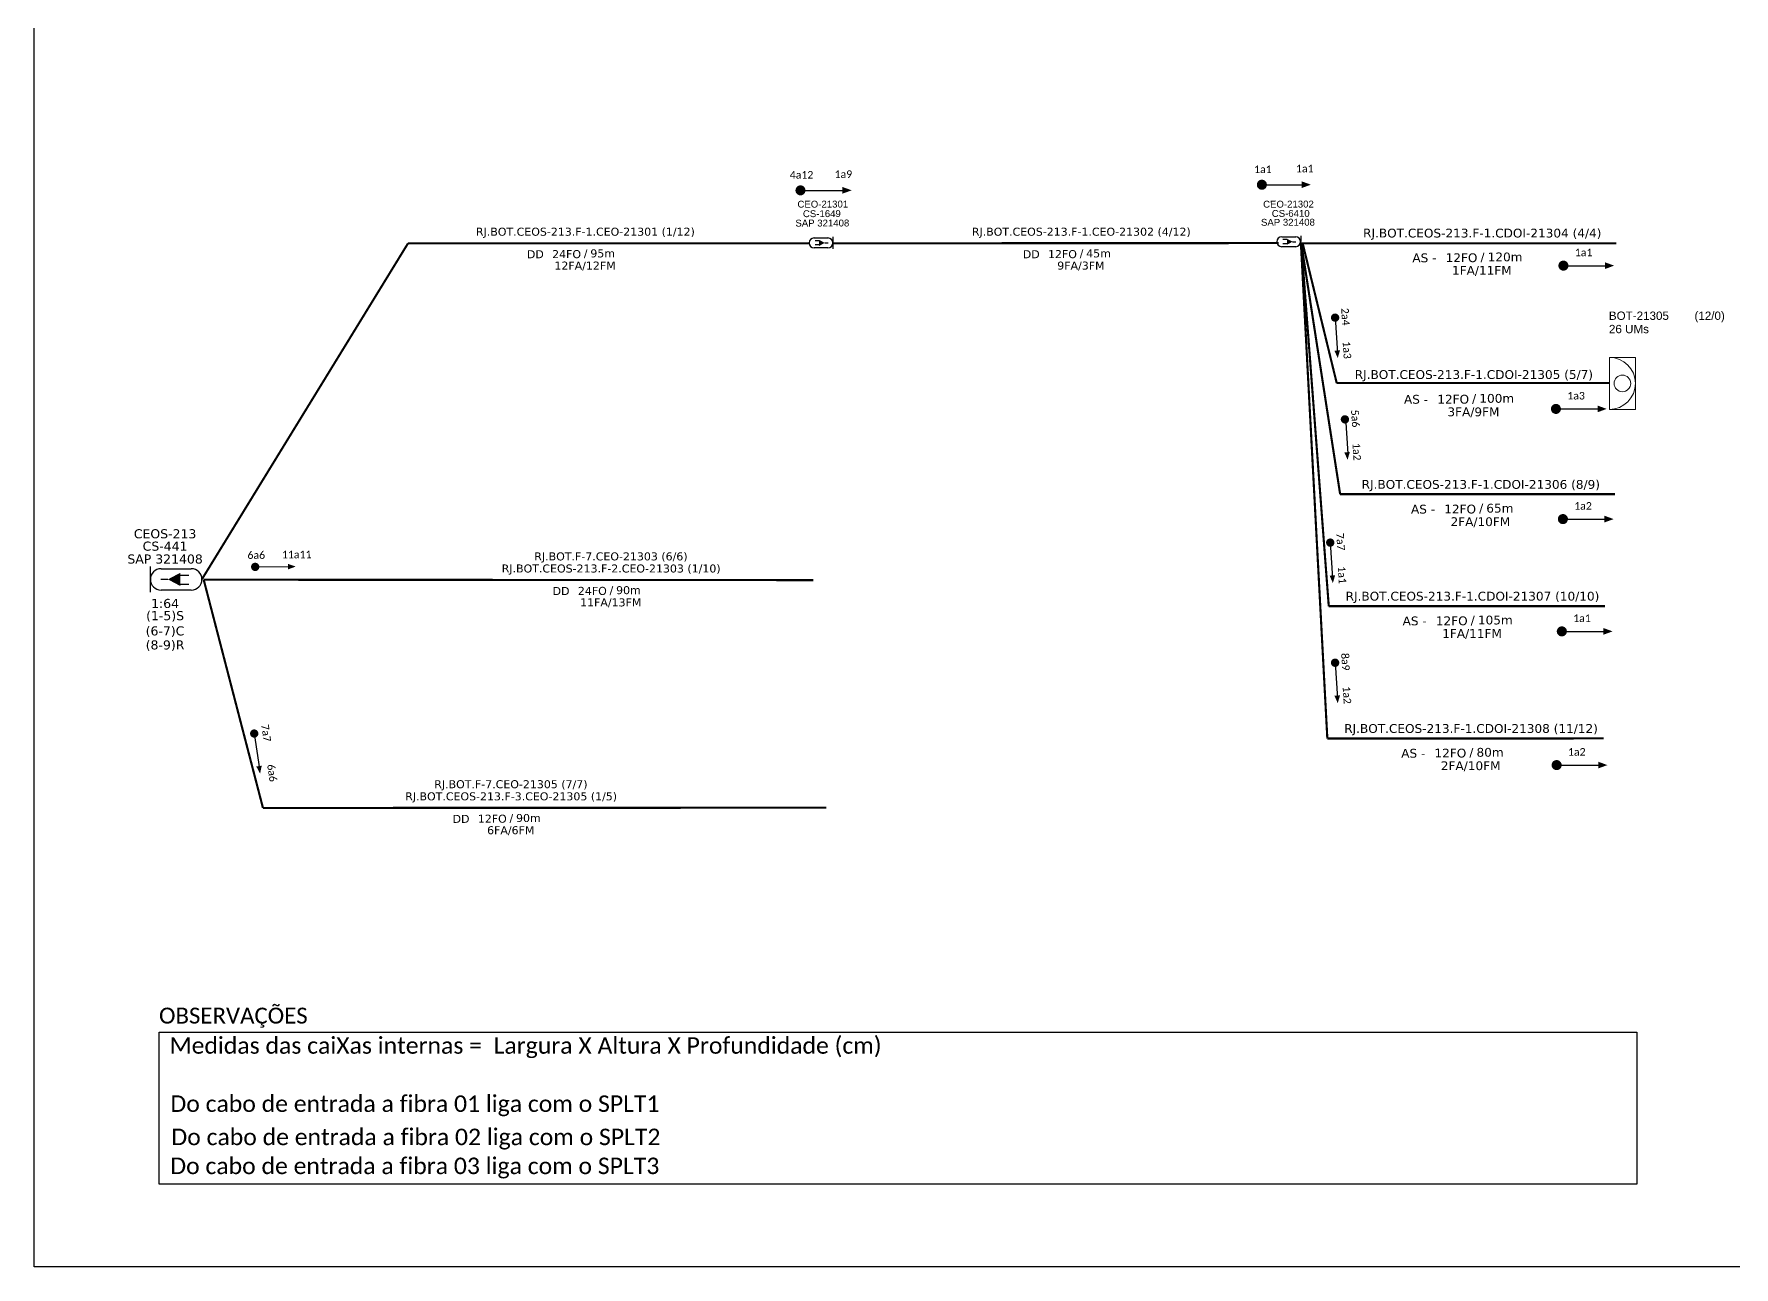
# Model space of a CAD drawing. Extents: x -4 to 837, y 1 to 595.
# Drawn here: x -3.8 to 316.3, y 1.3 to 233.4 of the extents above; entities that cross this region are included whole.
import ezdxf
from ezdxf.enums import TextEntityAlignment as Align

# ---------------------------------------------------------------- set-up
doc = ezdxf.new("R2010")
doc.units = 0
for name, color, linetype, lineweight in [("20.0-LEGENDA DOS CDO'S", 1, 'Continuous', 0), ('20.1-CDO_INTERIOR', 1, 'Continuous', 0), ('20.2-CDO_POSTE', 1, 'Continuous', 5), ('40.1-ETIQUETAS', 1, 'Continuous', 20)]:
    doc.layers.add(name, color=color, linetype=linetype, lineweight=lineweight)
for name, color, linetype in [('20.4-CEOS', 1, 'Continuous'), ('CAP a instalar', 1, 'Continuous'), ('SETA', 7, 'Continuous')]:
    doc.layers.add(name, color=color, linetype=linetype)
doc.styles.add('ARIAL', font='arial.ttf')
doc.styles.add('siredit', font='verdana.ttf')
doc.styles.add('WMF-Calibri0', font='calibri.ttf')
doc.linetypes.add('FENCELINE1', pattern='A,0.25,-0.1,[133,ltypeshp.shx,S=0.1,R=0,X=-0.1,Y=0],-0.1,1', length=1.45)

# ---------------------------------------------------------------- blocks, each defined once
blk = doc.blocks.new('ETIQUETA_RS5F')
at = {"layer": '40.1-ETIQUETAS', "color": 0, "style": 'siredit'}
blk.add_text('/', height=1.5, dxfattribs=at).set_placement((1.58, -1.95), align=Align.MIDDLE_RIGHT)
for tag, p in [('ETIQUETA_R_PRIMARIA', (1.21, 4.1)), ('ETIQUETA_R_SECUNDARIA', (1.21, 2.1)), ('F_ATIVAS/F_MORTAS', (1.14, -4.24))]:
    blk.add_attdef(tag, text='', height=1.5, dxfattribs=at).set_placement(p, align=Align.MIDDLE_CENTER)
for tag, p in [('TIPO_CABO', (-6.58, -2.12)), ('CAP_CABO', (0.4, -2.09))]:
    blk.add_attdef(tag, text='', height=1.5, dxfattribs=at).set_placement(p, align=Align.MIDDLE_RIGHT)
blk.add_attdef('METROS', text='', height=1.5, dxfattribs=at).set_placement((2.14, -1.95), align=Align.MIDDLE_LEFT)
for tag, p in [('FUSÃO_1', (0.85, -8.39)), ('FUSÃO_2', (0.85, -10.6)), ('FUSÃO_3', (0.85, -12.93)), ('FUSÃO_4', (0.85, -15.14)), ('FUSÃO_5', (0.85, -17.16))]:
    blk.add_attdef(tag, text='', height=1.5, dxfattribs=at).set_placement(p, align=Align.CENTER)
blk = doc.blocks.new('A$C18BE6784')
at = {"layer": '20.4-CEOS', "color": 0}
for p, q in [((5.07, 9.01), (8.41, 9.01)), ((8.41, 6.62), (5.07, 6.63))]:
    blk.add_line(p, q, dxfattribs=at)
for points in [[(6.35, 8.34), (5.33, 8.34)], [(9.61, 9.25), (9.6, 6.38)], [(6.35, 7.34), (5.33, 7.35)], [(7.67, 7.82), (8.47, 7.82)]]:
    blk.add_lwpolyline(points, dxfattribs=at)
blk.add_lwpolyline([(7.67, 7.82, 0, 1.47, 0), (6.28, 7.82, 1.47, 1.47, 0)], format="xyseb", dxfattribs=at)
for centre, start, end in [((5.07, 7.82), 89.9526, 269.9526), ((8.41, 7.82), 269.9526, 89.9526)]:
    blk.add_arc(centre, 1.19, start, end, dxfattribs=at)
at = {"layer": '20.4-CEOS', "color": 7, "style": 'siredit'}
for tag, p in [('Nº_DA_CEOS', (7.04, 13.41)), ('LOCAL', (7.04, 12.05)), ('SAP', (7.04, 10.59)), ('RACIO_SPLITAGEM', (7.03, 5.93)), ('FIBRAS_SPLITTER', (7.03, 4.23)), ('RESERVA_FINAIS', (7.03, 1.42)), ('FIBRAS_TOP_C', (7.03, 2.73))]:
    blk.add_attdef(tag, text='', height=1.01, rotation=359.9526, dxfattribs=at).set_placement(p, align=Align.TOP_CENTER)
blk = doc.blocks.new('CDOE-TEXTO PADRÃO')
at = {"layer": "20.0-LEGENDA DOS CDO'S", "color": 0, "style": 'ARIAL'}
for tag, p in [('CDO_N', (0.49, 7.39)), ('CORDOALHA', (0.5, 4.33)), ('SAP', (0.51, 1.67)), ('SPLITER_1', (0.59, -0.91)), ('SPLITER_2', (0.6, -3.55)), ('(XX-XX_F)S', (0.54, -8.29)), ('(XX-XX_L)S', (0.55, -10.83)), ('UMS', (0.55, -13.15))]:
    blk.add_attdef(tag, p, '', height=1.7, rotation=0.118, dxfattribs=at)
blk.add_attdef('FIBRAS_UTILIZADAS', text='', height=1.7, rotation=0.118, dxfattribs=at).set_placement((19.77, 7.43), align=Align.CENTER)
blk = doc.blocks.new('CDOI_INT')
at = {"layer": '20.1-CDO_INTERIOR', "color": 0, "lineweight": 18}
blk.add_lwpolyline([(4.25, -4.25), (4.25, 4.25), (0, 4.25), (0, -4.25)], close=True, dxfattribs=at)
blk.add_circle((2.12, 0), 1.36, dxfattribs=at)
blk.add_arc((0, 0), 4.25, 270, 90, dxfattribs=at)
at = {"layer": "20.0-LEGENDA DOS CDO'S", "color": 0, "style": 'ARIAL'}
for tag, p in [('CDO_N', (-0.08, 10.38)), ('SPLITER_1', (21.18, 10.38)), ('SURVEY', (-0.08, 8.2)), ('SPLITER_2', (21.19, 8.68)), ('SAP', (-0.08, 6.23)), ('1:XX', (5.94, -2.22)), ('UMS', (5.94, -4.24))]:
    blk.add_attdef(tag, p, '', height=1.36, dxfattribs=at)
blk.add_attdef('FIBRAS_UTILIZADAS', text='', height=1.36, dxfattribs=at).set_placement((15.34, 10.38), align=Align.CENTER)
blk = doc.blocks.new('CEOS_RP_CT_DRT')
at = {"layer": '20.4-CEOS', "color": 0}
for p, q in [((-4.54, 1.19), (-1.19, 1.19)), ((-1.19, -1.19), (-4.54, -1.19))]:
    blk.add_line(p, q, dxfattribs=at)
for points in [[(-5.73, -1.43), (-5.73, 1.44)], [(-3.79, 0), (-4.59, 0)], [(-2.47, 0.48), (-1.45, 0.48)], [(-2.47, -0.52), (-1.45, -0.52)]]:
    blk.add_lwpolyline(points, dxfattribs=at)
blk.add_lwpolyline([(-3.79, 0, 0, 1.47, 0), (-2.41, 0, 1.47, 1.47, 0)], format="xyseb", dxfattribs=at)
for centre, start, end in [((-4.54, 0), 90, 270), ((-1.19, 0), 270, 90)]:
    blk.add_arc(centre, 1.19, start, end, dxfattribs=at)
at = {"layer": '20.4-CEOS', "color": 7, "style": 'siredit'}
for tag, p in [('Nº_DA_CEOS', (-2.86, 5.6)), ('LOCAL', (-2.86, 4.24)), ('SAP', (-2.86, 2.78)), ('RACIO_SPLITAGEM', (-2.86, -1.88)), ('FIBRAS_SPLITTER', (-2.86, -3.58)), ('FIBRAS_TOP_C', (-2.86, -5.08)), ('RESERVA_FINAIS', (-2.86, -6.39))]:
    blk.add_attdef(tag, text='', height=1.01, dxfattribs=at).set_placement(p, align=Align.TOP_CENTER)

msp = doc.modelspace()

# ---------------------------------------------------------------- linework, layer by layer
msp.add_lwpolyline([(-3.83, 595.26), (837.17, 595.26), (837.17, 1.26), (-3.83, 1.26)], close=True)
at = {"color": 7}
for points, const_width in [([(140.02, 203.93, 1), (140.96, 203.93, 1)], 0.947), ([(37.58, 102.06, 1), (37.69, 101.29, 1)], 0.783)]:
    msp.add_lwpolyline(points, format="xyb", close=True, dxfattribs=dict(at, const_width=const_width))
for points, const_width in [([(226.89, 204.99, 1), (227.84, 204.99, 1)], 0.947), ([(283.67, 189.76, 1), (284.62, 189.76, 1)], 0.947), ([(241.13, 180.36, 1), (241.18, 179.58, 1)], 0.783), ([(282.26, 162.79, 1), (283.2, 162.79, 1)], 0.947), ([(242.98, 161.21, 1), (243.03, 160.43, 1)], 0.783), ([(283.57, 142.05, 1), (284.52, 142.05, 1)], 0.947), ([(240.21, 138.01, 1), (240.26, 137.23, 1)], 0.783), ([(37.43, 133.05, 1), (38.21, 133.05, 1)], 0.783), ([(283.37, 120.91, 1), (284.32, 120.91, 1)], 0.947), ([(241.13, 115.4, 1), (241.18, 114.61, 1)], 0.783), ([(282.39, 95.74, 1), (283.34, 95.74, 1)], 0.947)]:
    msp.add_lwpolyline(points, format="xyb", close=True, dxfattribs=dict(const_width=const_width))
at = {"color": 0}
msp.add_lwpolyline([(19.73, 45.46), (297.98, 45.46), (297.98, 16.86), (19.73, 16.86)], close=True, dxfattribs=at)
at = {"layer": 'CAP a instalar', "color": 7, "ltscale": 7, "const_width": 0.402}
for points in [[(27.78, 130.71), (66.59, 193.96)], [(66.59, 193.96), (142.27, 193.96)], [(146.64, 193.96), (230.5, 194.01)], [(28.12, 130.64), (142.89, 130.56)], [(28.12, 130.64), (39.28, 87.67)], [(39.28, 87.67), (145.37, 87.72)]]:
    msp.add_lwpolyline(points, dxfattribs=at)
at = {"layer": 'CAP a instalar', "color": 8, "linetype": 'FENCELINE1', "ltscale": 7, "const_width": 0.402}
for points in [[(234.58, 193.96), (294.09, 193.96)], [(239.69, 100.75), (234.71, 194.01)], [(234.77, 194.01), (242.1, 146.75)], [(234.77, 193.96), (239.96, 125.66)], [(242.1, 146.75), (293.83, 146.74)], [(239.96, 125.66), (291.96, 125.67)], [(239.69, 100.75), (291.69, 100.76)]]:
    msp.add_lwpolyline(points, dxfattribs=at)
at = {"layer": 'CAP a instalar', "color": 1, "linetype": 'FENCELINE1', "ltscale": 7, "const_width": 0.402}
for points in [[(235.03, 194.01), (241.46, 167.64)], [(241.44, 167.65), (292.86, 167.65)]]:
    msp.add_lwpolyline(points, dxfattribs=at)
at = {"layer": 'SETA'}
for points in [[(227.37, 204.99), (235.51, 204.99)], [(284.48, 189.75), (292.62, 189.75)], [(241.15, 179.97), (241.58, 173.26)], [(243.11, 161.13), (243.54, 154.41)], [(283.07, 162.78), (291.21, 162.78)], [(284.38, 142.04), (292.52, 142.04)], [(240.23, 137.62), (240.66, 130.9)], [(37.82, 133.05), (44.55, 133.1)], [(284.18, 120.9), (292.33, 120.9)], [(241.15, 115.01), (241.58, 108.29)], [(283.2, 95.73), (291.34, 95.73)]]:
    msp.add_lwpolyline(points, dxfattribs=at)
at = {"layer": 'SETA', "color": 7}
for points in [[(140.49, 203.93), (148.64, 203.93)], [(37.64, 101.68), (38.6, 95.01)]]:
    msp.add_lwpolyline(points, dxfattribs=at)
at = {"layer": 'SETA'}
for points in [[(234.86, 205.63), (236.59, 205), (234.86, 204.37)], [(291.97, 190.39), (293.7, 189.76), (291.97, 189.13)], [(242.08, 173.83), (241.65, 172.36), (241.03, 173.76)], [(290.56, 163.43), (292.29, 162.79), (290.56, 162.16)], [(243.93, 154.68), (243.5, 153.21), (242.89, 154.61)], [(291.87, 142.68), (293.61, 142.05), (291.87, 141.42)], [(44, 133.62), (45.44, 133.11), (44.01, 132.58)], [(241.16, 131.48), (240.73, 130.01), (240.12, 131.41)], [(291.67, 121.54), (293.41, 120.91), (291.67, 120.28)], [(242.08, 108.86), (241.65, 107.4), (241.03, 108.79)], [(290.69, 96.38), (292.42, 95.74), (290.69, 95.11)]]:
    msp.add_solid(points, dxfattribs=at)
at = {"layer": 'SETA', "color": 7}
for points in [[(148.39, 204.57), (150.13, 203.94), (148.39, 203.31)], [(39.05, 95.63), (38.74, 94.13), (38.02, 95.48)]]:
    msp.add_solid(points, dxfattribs=at)

# ---------------------------------------------------------------- block references
at = {"color": 5, "xscale": 0.7829280928715221, "yscale": 0.7829280928715292, "zscale": 0.7829280928715264}
msp.add_blockref('A$C18BE6784', (227.15, 188.14), dxfattribs=at)
at = {"color": 7, "xscale": 0.7829280928715221, "yscale": 0.7829280928715292, "zscale": 0.7829280928715264}
msp.add_blockref('A$C18BE6784', (139.07, 187.92), dxfattribs=at)
at = {"layer": '20.2-CDO_POSTE', "color": 7}
ref = msp.add_blockref('CDOE-TEXTO PADRÃO', (144.97, 192.01), dxfattribs=dict(at, xscale=0.7610061085110971, yscale=0.7610061085110971, zscale=0.7610061062711234))
ref.add_attrib('CDO_N', 'CEO-21301', (139.92, 200.68), dxfattribs={"layer": "20.0-LEGENDA DOS CDO'S", "color": 0, "height": 1.294, "rotation": 0.118, "style": 'ARIAL'})
ref.add_attrib('CORDOALHA', 'CS-1649', (140.95, 198.89), dxfattribs={"layer": "20.0-LEGENDA DOS CDO'S", "color": 0, "height": 1.294, "rotation": 0.118, "style": 'ARIAL'})
ref.add_attrib('SAP', 'SAP 321408', (139.53, 197.12), dxfattribs={"layer": "20.0-LEGENDA DOS CDO'S", "color": 0, "height": 1.294, "rotation": 0.118, "style": 'ARIAL'})
at = {"layer": '20.2-CDO_POSTE', "color": 5}
ref = msp.add_blockref('CDOE-TEXTO PADRÃO', (232.65, 192.01), dxfattribs=dict(at, xscale=0.7610061085110971, yscale=0.7610061085110971, zscale=0.7610061062711234))
ref.add_attrib('CDO_N', 'CEO-21302', (227.6, 200.68), dxfattribs={"layer": "20.0-LEGENDA DOS CDO'S", "color": 0, "height": 1.294, "rotation": 0.118, "style": 'ARIAL'})
ref.add_attrib('CORDOALHA', 'CS-6410', (229.23, 198.94), dxfattribs={"layer": "20.0-LEGENDA DOS CDO'S", "color": 0, "height": 1.294, "rotation": 0.118, "style": 'ARIAL'})
ref.add_attrib('SAP', 'SAP 321408', (227.2, 197.27), dxfattribs={"layer": "20.0-LEGENDA DOS CDO'S", "color": 0, "height": 1.294, "rotation": 0.118, "style": 'ARIAL'})
at = {"layer": '20.4-CEOS', "color": 7}
ref = msp.add_blockref('CEOS_RP_CT_DRT', (27.79, 130.7), dxfattribs=dict(at, xscale=1.692428880053689, yscale=1.692428880053697, zscale=1.692428875956176))
ref.add_attrib('Nº_DA_CEOS', 'CEOS-213', dxfattribs={"color": 7, "height": 1.709, "style": 'siredit'}).set_placement((20.85, 140.14), align=Align.TOP_CENTER)
ref.add_attrib('LOCAL', 'CS-441', dxfattribs={"color": 7, "height": 1.709, "style": 'siredit'}).set_placement((20.85, 137.81), align=Align.TOP_CENTER)
ref.add_attrib('SAP', 'SAP 321408', dxfattribs={"color": 7, "height": 1.709, "style": 'siredit'}).set_placement((20.85, 135.39), align=Align.TOP_CENTER)
ref.add_attrib('RACIO_SPLITAGEM', '1:64', dxfattribs={"color": 7, "height": 1.709, "style": 'siredit'}).set_placement((20.85, 127.02), align=Align.TOP_CENTER)
ref.add_attrib('FIBRAS_SPLITTER', '(1-5)S', dxfattribs={"color": 7, "height": 1.709, "style": 'siredit'}).set_placement((20.85, 124.73), align=Align.TOP_CENTER)
ref.add_attrib('FIBRAS_TOP_C', '(6-7)C', dxfattribs={"color": 7, "height": 1.709, "style": 'siredit'}).set_placement((20.84, 121.86), align=Align.TOP_CENTER)
ref.add_attrib('RESERVA_FINAIS', '(8-9)R', dxfattribs={"color": 7, "height": 1.709, "style": 'siredit'}).set_placement((20.84, 119.22), align=Align.TOP_CENTER)
at = {"layer": '40.1-ETIQUETAS', "color": 7}
ref = msp.add_blockref('ETIQUETA_RS5F', (98.8, 194.03), dxfattribs=dict(at, xscale=1.00452804735859, yscale=1.00452804735859, zscale=1.004528047359567))
ref.add_attrib('ETIQUETA_R_SECUNDARIA', 'RJ.BOT.CEOS-213.F-1.CEO-21301 (1/12)', dxfattribs={"color": 0, "height": 1.5068, "style": 'siredit'}).set_placement((99.99, 196.15), align=Align.MIDDLE_CENTER)
ref.add_attrib('TIPO_CABO', 'DD', dxfattribs={"color": 0, "height": 1.507, "style": 'siredit'}).set_placement((92.16, 191.91), align=Align.MIDDLE_RIGHT)
ref.add_attrib('CAP_CABO', '24FO', dxfattribs={"color": 0, "height": 1.507, "style": 'siredit'}).set_placement((99.17, 191.93), align=Align.MIDDLE_RIGHT)
ref.add_attrib('METROS', '95m', dxfattribs={"color": 0, "height": 1.507, "style": 'siredit'}).set_placement((100.92, 192.07), align=Align.MIDDLE_LEFT)
ref.add_attrib('F_ATIVAS/F_MORTAS', '12FA/12FM', dxfattribs={"color": 0, "height": 1.507, "style": 'siredit'}).set_placement((99.92, 189.77), align=Align.MIDDLE_CENTER)
ref = msp.add_blockref('ETIQUETA_RS5F', (192.17, 194.03), dxfattribs=dict(at, xscale=1.00452804735859, yscale=1.00452804735859, zscale=1.004528047359567))
ref.add_attrib('ETIQUETA_R_SECUNDARIA', 'RJ.BOT.CEOS-213.F-1.CEO-21302 (4/12)', dxfattribs={"color": 0, "height": 1.5068, "style": 'siredit'}).set_placement((193.36, 196.15), align=Align.MIDDLE_CENTER)
ref.add_attrib('TIPO_CABO', 'DD', dxfattribs={"color": 0, "height": 1.507, "style": 'siredit'}).set_placement((185.53, 191.91), align=Align.MIDDLE_RIGHT)
ref.add_attrib('CAP_CABO', '12FO', dxfattribs={"color": 0, "height": 1.507, "style": 'siredit'}).set_placement((192.54, 191.93), align=Align.MIDDLE_RIGHT)
ref.add_attrib('METROS', '45m', dxfattribs={"color": 0, "height": 1.507, "style": 'siredit'}).set_placement((194.29, 192.07), align=Align.MIDDLE_LEFT)
ref.add_attrib('F_ATIVAS/F_MORTAS', '9FA/3FM', dxfattribs={"color": 0, "height": 1.507, "style": 'siredit'}).set_placement((193.29, 189.77), align=Align.MIDDLE_CENTER)
ref = msp.add_blockref('ETIQUETA_RS5F', (103.65, 130.63), dxfattribs=dict(at, xscale=1.00452804735859, yscale=1.00452804735859, zscale=1.004528047359567))
ref.add_attrib('ETIQUETA_R_PRIMARIA', 'RJ.BOT.F-7.CEO-21303 (6/6)', dxfattribs={"color": 0, "height": 1.5068, "style": 'siredit'}).set_placement((104.8, 135.03), align=Align.MIDDLE_CENTER)
ref.add_attrib('ETIQUETA_R_SECUNDARIA', 'RJ.BOT.CEOS-213.F-2.CEO-21303 (1/10)', dxfattribs={"color": 0, "height": 1.5068, "style": 'siredit'}).set_placement((104.84, 132.75), align=Align.MIDDLE_CENTER)
ref.add_attrib('TIPO_CABO', 'DD', dxfattribs={"color": 0, "height": 1.507, "style": 'siredit'}).set_placement((97, 128.51), align=Align.MIDDLE_RIGHT)
ref.add_attrib('CAP_CABO', '24FO', dxfattribs={"color": 0, "height": 1.507, "style": 'siredit'}).set_placement((104.02, 128.53), align=Align.MIDDLE_RIGHT)
ref.add_attrib('METROS', '90m', dxfattribs={"color": 0, "height": 1.507, "style": 'siredit'}).set_placement((105.77, 128.67), align=Align.MIDDLE_LEFT)
ref.add_attrib('F_ATIVAS/F_MORTAS', '11FA/13FM', dxfattribs={"color": 0, "height": 1.507, "style": 'siredit'}).set_placement((104.76, 126.37), align=Align.MIDDLE_CENTER)
ref = msp.add_blockref('ETIQUETA_RS5F', (84.81, 87.75), dxfattribs=dict(at, xscale=1.00452804735859, yscale=1.00452804735859, zscale=1.004528047359567))
ref.add_attrib('ETIQUETA_R_PRIMARIA', 'RJ.BOT.F-7.CEO-21305 (7/7)', dxfattribs={"color": 0, "height": 1.5068, "style": 'siredit'}).set_placement((85.96, 92.14), align=Align.MIDDLE_CENTER)
ref.add_attrib('ETIQUETA_R_SECUNDARIA', 'RJ.BOT.CEOS-213.F-3.CEO-21305 (1/5)', dxfattribs={"color": 0, "height": 1.5068, "style": 'siredit'}).set_placement((86, 89.86), align=Align.MIDDLE_CENTER)
ref.add_attrib('TIPO_CABO', 'DD', dxfattribs={"color": 0, "height": 1.507, "style": 'siredit'}).set_placement((78.17, 85.62), align=Align.MIDDLE_RIGHT)
ref.add_attrib('CAP_CABO', '12FO', dxfattribs={"color": 0, "height": 1.507, "style": 'siredit'}).set_placement((85.18, 85.65), align=Align.MIDDLE_RIGHT)
ref.add_attrib('METROS', '90m', dxfattribs={"color": 0, "height": 1.507, "style": 'siredit'}).set_placement((86.93, 85.78), align=Align.MIDDLE_LEFT)
ref.add_attrib('F_ATIVAS/F_MORTAS', '6FA/6FM', dxfattribs={"color": 0, "height": 1.507, "style": 'siredit'}).set_placement((85.93, 83.48), align=Align.MIDDLE_CENTER)
at = {"layer": 'CAP a instalar', "color": 8, "linetype": 'FENCELINE1', "ltscale": 7}
ref = msp.add_blockref('ETIQUETA_RS5F', (267.55, 193.56), dxfattribs=dict(at, xscale=1.104980852094456, yscale=1.104980852095302, zscale=1.104980852095525))
ref.add_attrib('ETIQUETA_R_SECUNDARIA', 'RJ.BOT.CEOS-213.F-1.CDOI-21304 (4/4)', dxfattribs={"layer": '40.1-ETIQUETAS', "color": 0, "height": 1.6575, "style": 'siredit'}).set_placement((268.86, 195.89), align=Align.MIDDLE_CENTER)
ref.add_attrib('TIPO_CABO', 'AS -', dxfattribs={"layer": '40.1-ETIQUETAS', "color": 0, "height": 1.657, "style": 'siredit'}).set_placement((260.24, 191.23), align=Align.MIDDLE_RIGHT)
ref.add_attrib('CAP_CABO', '12FO', dxfattribs={"layer": '40.1-ETIQUETAS', "color": 0, "height": 1.657, "style": 'siredit'}).set_placement((267.95, 191.25), align=Align.MIDDLE_RIGHT)
ref.add_attrib('METROS', '120m', dxfattribs={"layer": '40.1-ETIQUETAS', "color": 0, "height": 1.657, "style": 'siredit'}).set_placement((269.88, 191.4), align=Align.MIDDLE_LEFT)
ref.add_attrib('F_ATIVAS/F_MORTAS', '1FA/11FM', dxfattribs={"layer": '40.1-ETIQUETAS', "color": 0, "height": 1.657, "style": 'siredit'}).set_placement((268.78, 188.87), align=Align.MIDDLE_CENTER)
at = {"layer": 'CAP a instalar', "color": 1, "linetype": 'FENCELINE1', "ltscale": 7}
ref = msp.add_blockref('CDOI_INT', (292.8, 167.59), dxfattribs=dict(at, xscale=1.151416071978189, yscale=1.151416071978189, zscale=1.15141607197819))
ref.add_attrib('CDO_N', 'BOT-21305', (292.7, 179.55), dxfattribs={"layer": "20.0-LEGENDA DOS CDO'S", "color": 1, "height": 1.566, "style": 'ARIAL'})
ref.add_attrib('FIBRAS_UTILIZADAS', '    (12/0)', dxfattribs={"layer": "20.0-LEGENDA DOS CDO'S", "height": 1.566, "style": 'ARIAL'}).set_placement((310.46, 179.55), align=Align.CENTER)
ref.add_attrib('SURVEY', '26 UMs', (292.71, 177.04), dxfattribs={"layer": "20.0-LEGENDA DOS CDO'S", "color": 1, "height": 1.566, "style": 'ARIAL'})
ref = msp.add_blockref('ETIQUETA_RS5F', (265.97, 166.94), dxfattribs=dict(at, xscale=1.104980852094456, yscale=1.104980852095302, zscale=1.104980852095525))
ref.add_attrib('ETIQUETA_R_SECUNDARIA', 'RJ.BOT.CEOS-213.F-1.CDOI-21305 (5/7)', dxfattribs={"layer": '40.1-ETIQUETAS', "color": 0, "height": 1.6575, "style": 'siredit'}).set_placement((267.28, 169.26), align=Align.MIDDLE_CENTER)
ref.add_attrib('TIPO_CABO', 'AS -', dxfattribs={"layer": '40.1-ETIQUETAS', "color": 0, "height": 1.657, "style": 'siredit'}).set_placement((258.66, 164.6), align=Align.MIDDLE_RIGHT)
ref.add_attrib('CAP_CABO', '12FO', dxfattribs={"layer": '40.1-ETIQUETAS', "color": 0, "height": 1.657, "style": 'siredit'}).set_placement((266.38, 164.62), align=Align.MIDDLE_RIGHT)
ref.add_attrib('METROS', '100m', dxfattribs={"layer": '40.1-ETIQUETAS', "color": 0, "height": 1.657, "style": 'siredit'}).set_placement((268.31, 164.78), align=Align.MIDDLE_LEFT)
ref.add_attrib('F_ATIVAS/F_MORTAS', '3FA/9FM', dxfattribs={"layer": '40.1-ETIQUETAS', "color": 0, "height": 1.657, "style": 'siredit'}).set_placement((267.2, 162.24), align=Align.MIDDLE_CENTER)
at = {"layer": 'CAP a instalar', "color": 8, "linetype": 'FENCELINE1', "ltscale": 7}
ref = msp.add_blockref('ETIQUETA_RS5F', (267.29, 146.26), dxfattribs=dict(at, xscale=1.104980852094456, yscale=1.104980852095302, zscale=1.104980852095525))
ref.add_attrib('ETIQUETA_R_SECUNDARIA', 'RJ.BOT.CEOS-213.F-1.CDOI-21306 (8/9)', dxfattribs={"layer": '40.1-ETIQUETAS', "color": 0, "height": 1.6575, "style": 'siredit'}).set_placement((268.59, 148.58), align=Align.MIDDLE_CENTER)
ref.add_attrib('TIPO_CABO', 'AS -', dxfattribs={"layer": '40.1-ETIQUETAS', "color": 0, "height": 1.657, "style": 'siredit'}).set_placement((259.98, 143.92), align=Align.MIDDLE_RIGHT)
ref.add_attrib('CAP_CABO', '12FO', dxfattribs={"layer": '40.1-ETIQUETAS', "color": 0, "height": 1.657, "style": 'siredit'}).set_placement((267.69, 143.94), align=Align.MIDDLE_RIGHT)
ref.add_attrib('METROS', '65m', dxfattribs={"layer": '40.1-ETIQUETAS', "color": 0, "height": 1.657, "style": 'siredit'}).set_placement((269.62, 144.1), align=Align.MIDDLE_LEFT)
ref.add_attrib('F_ATIVAS/F_MORTAS', '2FA/10FM', dxfattribs={"layer": '40.1-ETIQUETAS', "color": 0, "height": 1.657, "style": 'siredit'}).set_placement((268.51, 141.56), align=Align.MIDDLE_CENTER)
ref = msp.add_blockref('ETIQUETA_RS5F', (265.71, 125.21), dxfattribs=dict(at, xscale=1.104980852094456, yscale=1.104980852095302, zscale=1.104980852095525))
ref.add_attrib('ETIQUETA_R_SECUNDARIA', 'RJ.BOT.CEOS-213.F-1.CDOI-21307 (10/10)', dxfattribs={"layer": '40.1-ETIQUETAS', "color": 0, "height": 1.6575, "style": 'siredit'}).set_placement((267.02, 127.54), align=Align.MIDDLE_CENTER)
ref.add_attrib('TIPO_CABO', 'AS -', dxfattribs={"layer": '40.1-ETIQUETAS', "color": 0, "height": 1.657, "style": 'siredit'}).set_placement((258.4, 122.88), align=Align.MIDDLE_RIGHT)
ref.add_attrib('CAP_CABO', '12FO', dxfattribs={"layer": '40.1-ETIQUETAS', "color": 0, "height": 1.657, "style": 'siredit'}).set_placement((266.11, 122.9), align=Align.MIDDLE_RIGHT)
ref.add_attrib('METROS', '105m', dxfattribs={"layer": '40.1-ETIQUETAS', "color": 0, "height": 1.657, "style": 'siredit'}).set_placement((268.04, 123.05), align=Align.MIDDLE_LEFT)
ref.add_attrib('F_ATIVAS/F_MORTAS', '1FA/11FM', dxfattribs={"layer": '40.1-ETIQUETAS', "color": 0, "height": 1.657, "style": 'siredit'}).set_placement((266.94, 120.52), align=Align.MIDDLE_CENTER)
ref = msp.add_blockref('ETIQUETA_RS5F', (265.45, 100.31), dxfattribs=dict(at, xscale=1.104980852094456, yscale=1.104980852095302, zscale=1.104980852095525))
ref.add_attrib('ETIQUETA_R_SECUNDARIA', 'RJ.BOT.CEOS-213.F-1.CDOI-21308 (11/12)', dxfattribs={"layer": '40.1-ETIQUETAS', "color": 0, "height": 1.6575, "style": 'siredit'}).set_placement((266.75, 102.63), align=Align.MIDDLE_CENTER)
ref.add_attrib('TIPO_CABO', 'AS -', dxfattribs={"layer": '40.1-ETIQUETAS', "color": 0, "height": 1.657, "style": 'siredit'}).set_placement((258.14, 97.97), align=Align.MIDDLE_RIGHT)
ref.add_attrib('CAP_CABO', '12FO', dxfattribs={"layer": '40.1-ETIQUETAS', "color": 0, "height": 1.657, "style": 'siredit'}).set_placement((265.85, 98), align=Align.MIDDLE_RIGHT)
ref.add_attrib('METROS', '80m', dxfattribs={"layer": '40.1-ETIQUETAS', "color": 0, "height": 1.657, "style": 'siredit'}).set_placement((267.78, 98.15), align=Align.MIDDLE_LEFT)
ref.add_attrib('F_ATIVAS/F_MORTAS', '2FA/10FM', dxfattribs={"layer": '40.1-ETIQUETAS', "color": 0, "height": 1.657, "style": 'siredit'}).set_placement((266.68, 95.62), align=Align.MIDDLE_CENTER)

# ---------------------------------------------------------------- texts
at = {"style": 'WMF-Calibri0'}
msp.add_text('OBSERVAÇÕES', height=3, dxfattribs=at).set_placement((19.71, 47.08))
at = {"char_height": 1.421, "width": 24.0235, "attachment_point": 5}
for s, insert in [('\\C7;\\fCalibri|b0|i0|c0|p34;1a1', (227.56, 207.9)), ('{\\fCalibri|b0|i0|c0|p34;\\C7;1a1}', (235.44, 208.03)), ('\\C7;\\fCalibri|b0|i0|c0|p34;1a1', (287.94, 192.24)), ('\\C7;\\fCalibri|b0|i0|c0|p34;1a3', (286.53, 165.27)), ('\\C7;\\fCalibri|b0|i0|c0|p34;1a2', (287.84, 144.53)), ('{\\fCalibri|b0|i0|c0|p34;\\C7;1a1}', (287.64, 123.39)), ('\\C7;\\fCalibri|b0|i0|c0|p34;1a2', (286.66, 98.22))]:
    msp.add_mtext(s, dxfattribs=dict(at, insert=insert))
at = {"color": 7, "char_height": 1.421, "width": 24.0235, "attachment_point": 5}
for s, insert in [('{\\fCalibri|b0|i0|c0|p34;\\C7;4a12}', (140.69, 206.85)), ('{\\fCalibri|b0|i0|c0|p34;\\C7;1a9}', (148.57, 206.97))]:
    msp.add_mtext(s, dxfattribs=dict(at, insert=insert))
at = {"char_height": 1.4249, "width": 19.8541, "attachment_point": 5}
for s, insert, rotation in [('\\C7;\\fCalibri|b0|i0|c0|p34;2a4', (243.1, 180.14), 273.6303), ('{\\fCalibri|b0|i0|c0|p34;\\C7;1a3}', (243.38, 173.87), 273.6303), ('\\C7;\\fCalibri|b0|i0|c0|p34;5a6', (244.96, 160.99), 273.6303), ('{\\fCalibri|b0|i0|c0|p34;\\C7;1a2}', (245.23, 154.72), 273.6303), ('\\C7;\\fCalibri|b0|i0|c0|p34;7a7', (242.18, 137.79), 273.6303), ('{\\fCalibri|b0|i0|c0|p34;\\C7;6a6}', (38.02, 135.27), 0.3801), ('\\C7;\\fCalibri|b0|i0|c0|p34;11a11', (45.63, 135.37), 0.3801), ('{\\fCalibri|b0|i0|c0|p34;\\C7;1a1}', (242.46, 131.52), 273.6303), ('\\C7;\\fCalibri|b0|i0|c0|p34;8a9', (243.1, 115.18), 273.6303), ('{\\fCalibri|b0|i0|c0|p34;\\C7;1a2}', (243.38, 108.91), 273.6303)]:
    msp.add_mtext(s, dxfattribs=dict(at, insert=insert, rotation=rotation))
at = {"color": 7, "char_height": 1.4249, "width": 19.8541, "attachment_point": 5, "rotation": 278.2675}
for s, insert in [('{\\fCalibri|b0|i0|c0|p34;\\C7;7a7}', (39.87, 101.78)), ('\\C7;\\fCalibri|b0|i0|c0|p34;6a6', (41, 94.26))]:
    msp.add_mtext(s, dxfattribs=dict(at, insert=insert))
at = {"color": 7, "char_height": 3.1049, "width": 511.413, "attachment_point": 1, "style": 'WMF-Calibri0'}
for s, insert in [('Medidas das caiXas internas =  Largura X Altura X Profundidade (cm)', (21.71, 44.51)), ('Do cabo de entrada a fibra 01 liga com o SPLT1\\P\\P', (21.86, 33.56)), ('Do cabo de entrada a fibra 02 liga com o SPLT2\\P\\P', (22.04, 27.3)), ('Do cabo de entrada a fibra 03 liga com o SPLT3\\P\\P', (21.83, 21.85))]:
    msp.add_mtext(s, dxfattribs=dict(at, insert=insert))

doc.saveas('drawing.dxf')
